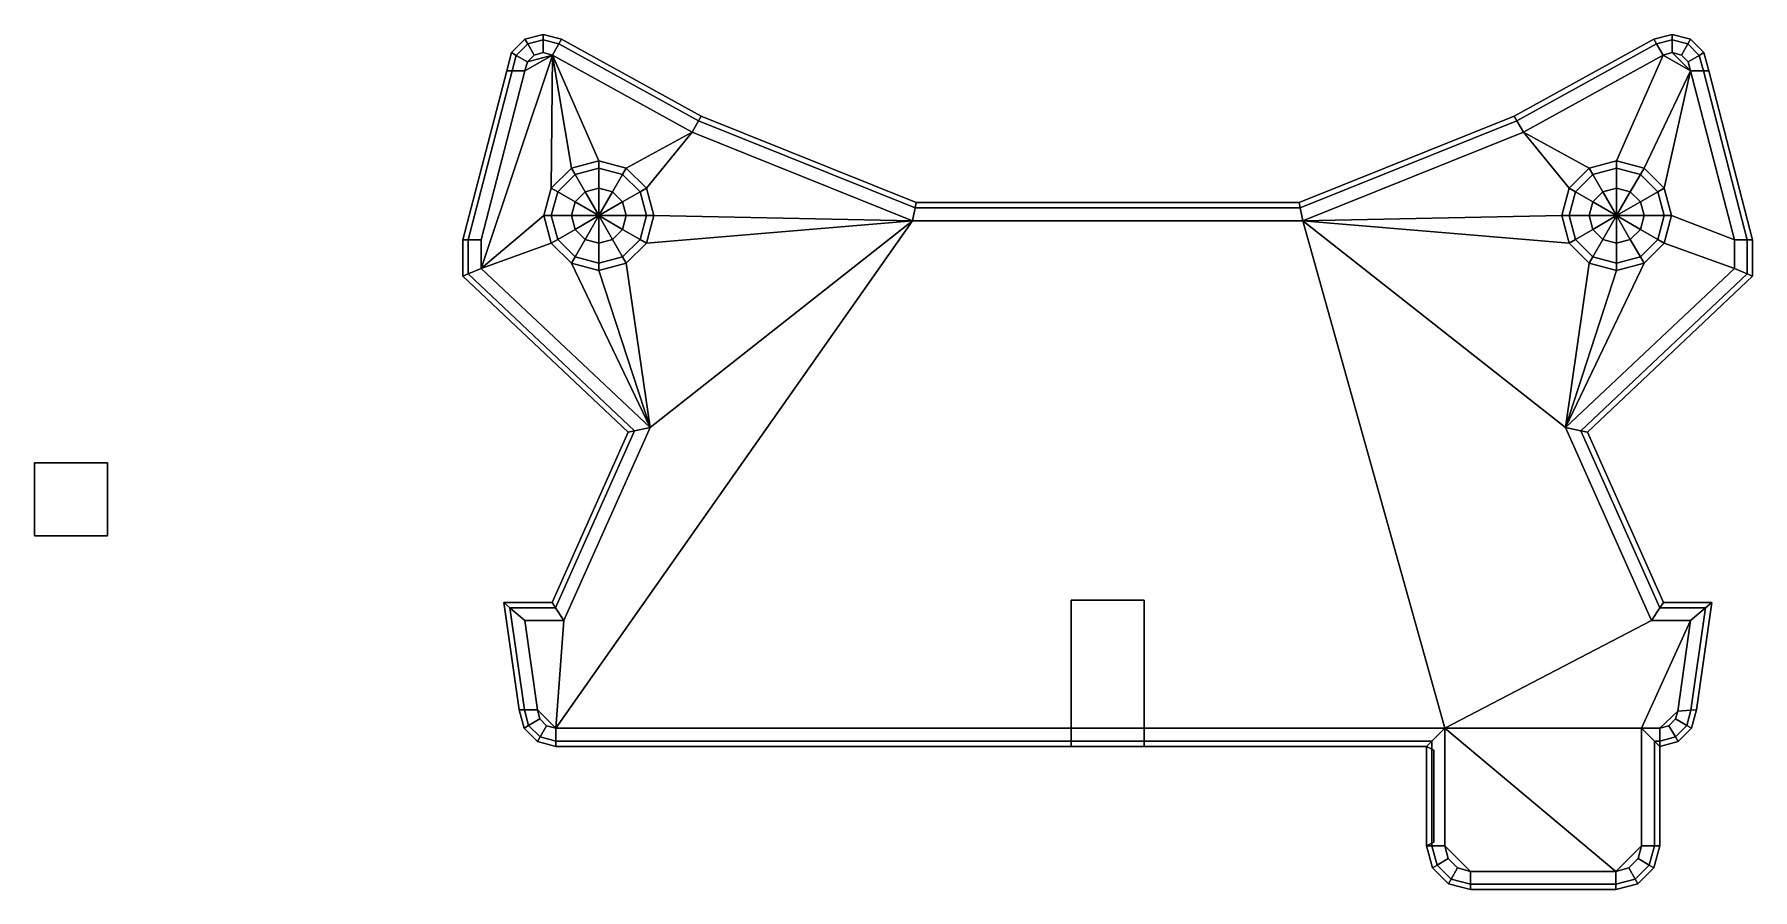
# Model space of a CAD drawing. Header units: millimetres. Extents: x -14.7 to 8.8, y -5.8 to 5.9.
import ezdxf

# ---------------------------------------------------------------- set-up
doc = ezdxf.new("R2010")
doc.units = ezdxf.units.MM

msp = doc.modelspace()

# ---------------------------------------------------------------- linework, layer by layer
for points in [[(-7.97, 5.793), (-8.153, 5.61), (-8.153, 5.61, 3), (-7.97, 5.793, 3)], [(-8.153, 5.61, 3), (-8.09, 5.573, 3.177), (-7.933, 5.73, 3.177), (-7.97, 5.793, 3)], [(-8.09, 5.573, 3.177), (-7.937, 5.485, 3.25), (-7.845, 5.577, 3.25), (-7.933, 5.73, 3.177)], [(-7.72, 5.86), (-7.97, 5.793), (-7.97, 5.793, 3), (-7.72, 5.86, 3)], [(-7.97, 5.793, 3), (-7.933, 5.73, 3.177), (-7.72, 5.787, 3.177), (-7.72, 5.86, 3)], [(-7.933, 5.73, 3.177), (-7.845, 5.577, 3.25), (-7.72, 5.61, 3.25), (-7.72, 5.787, 3.177)], [(-7.47, 5.793), (-7.72, 5.86), (-7.72, 5.86, 3), (-7.47, 5.793, 3)], [(-7.72, 5.86, 3), (-7.72, 5.787, 3.177), (-7.507, 5.73, 3.177), (-7.47, 5.793, 3)], [(-7.72, 5.787, 3.177), (-7.72, 5.61, 3.25), (-7.595, 5.577, 3.25), (-7.507, 5.73, 3.177)], [(-7.507, 5.73, 3.177), (-7.595, 5.577, 3.25), (-5.685, 4.523, 3.25), (-5.597, 4.677, 3.177)], [(-7.47, 5.793, 3), (-7.507, 5.73, 3.177), (-5.597, 4.677, 3.177), (-5.56, 4.74, 3)], [(-5.56, 4.74), (-7.47, 5.793), (-7.47, 5.793, 3), (-5.56, 4.74, 3)], [(5.56, 4.74, 3), (7.47, 5.793, 3), (7.47, 5.793), (5.56, 4.74)], [(5.56, 4.74, 3), (5.597, 4.677, 3.177), (7.507, 5.73, 3.177), (7.47, 5.793, 3)], [(5.597, 4.677, 3.177), (5.685, 4.523, 3.25), (7.595, 5.577, 3.25), (7.507, 5.73, 3.177)], [(7.47, 5.793, 3), (7.72, 5.86, 3), (7.72, 5.86), (7.47, 5.793)], [(7.47, 5.793, 3), (7.507, 5.73, 3.177), (7.72, 5.787, 3.177), (7.72, 5.86, 3)], [(7.507, 5.73, 3.177), (7.595, 5.577, 3.25), (7.72, 5.61, 3.25), (7.72, 5.787, 3.177)], [(7.72, 5.86, 3), (7.97, 5.793, 3), (7.97, 5.793), (7.72, 5.86)], [(7.72, 5.86, 3), (7.72, 5.787, 3.177), (7.933, 5.73, 3.177), (7.97, 5.793, 3)], [(7.72, 5.787, 3.177), (7.72, 5.61, 3.25), (7.845, 5.577, 3.25), (7.933, 5.73, 3.177)], [(7.933, 5.73, 3.177), (7.845, 5.577, 3.25), (7.937, 5.485, 3.25), (8.09, 5.573, 3.177)], [(7.97, 5.793, 3), (7.933, 5.73, 3.177), (8.09, 5.573, 3.177), (8.153, 5.61, 3)], [(7.97, 5.793, 3), (8.153, 5.61, 3), (8.153, 5.61), (7.97, 5.793)], [(-8.57, 3.05, 3.25), (-8.57, 2.658, 3.25), (-7.595, 5.577, 3.25), (-7.97, 5.36, 3.25)], [(-7.595, 5.577, 3.25), (-8.57, 2.658, 3.25), (-7.71, 3.38, 3.25), (-7.61, 3.755, 3.25)], [(-8.153, 5.61), (-8.22, 5.36), (-8.22, 5.36, 3), (-8.153, 5.61, 3)], [(-8.22, 5.36, 3), (-8.147, 5.36, 3.177), (-8.09, 5.573, 3.177), (-8.153, 5.61, 3)], [(-8.147, 5.36, 3.177), (-7.97, 5.36, 3.25), (-7.937, 5.485, 3.25), (-8.09, 5.573, 3.177)], [(-7.937, 5.485, 3.25), (-7.97, 5.36, 3.25), (-7.595, 5.577, 3.25)], [(-7.845, 5.577, 3.25), (-7.937, 5.485, 3.25), (-7.595, 5.577, 3.25), (-7.72, 5.61, 3.25)], [(-7.595, 5.577, 3.25), (-7.595, 5.577, 3.25), (-7.61, 3.755, 3.25), (-7.335, 4.03, 3.25)], [(-7.595, 5.577, 3.25), (-7.595, 5.577, 3.25), (-7.335, 4.03, 3.25), (-6.96, 4.13, 3.25)], [(-5.685, 4.523, 3.25), (-7.595, 5.577, 3.25), (-6.96, 4.13, 3.25), (-6.585, 4.03, 3.25)], [(7.595, 5.577, 3.25), (5.685, 4.523, 3.25), (6.585, 4.03, 3.25), (6.96, 4.13, 3.25)], [(7.97, 5.36, 3.25), (7.595, 5.577, 3.25), (6.96, 4.13, 3.25), (7.335, 4.03, 3.25)], [(7.72, 5.61, 3.25), (7.595, 5.577, 3.25), (7.97, 5.36, 3.25)], [(7.845, 5.577, 3.25), (7.72, 5.61, 3.25), (7.97, 5.36, 3.25), (7.937, 5.485, 3.25)], [(8.09, 5.573, 3.177), (7.937, 5.485, 3.25), (7.97, 5.36, 3.25), (8.147, 5.36, 3.177)], [(8.153, 5.61, 3), (8.09, 5.573, 3.177), (8.147, 5.36, 3.177), (8.22, 5.36, 3)], [(8.153, 5.61, 3), (8.22, 5.36, 3), (8.22, 5.36), (8.153, 5.61)], [(-8.22, 5.36), (-8.82, 3.05), (-8.82, 3.05, 3), (-8.22, 5.36, 3)], [(-8.82, 3.05, 3), (-8.747, 3.05, 3.177), (-8.147, 5.36, 3.177), (-8.22, 5.36, 3)], [(-8.747, 3.05, 3.177), (-8.57, 3.05, 3.25), (-7.97, 5.36, 3.25), (-8.147, 5.36, 3.177)], [(7.97, 5.36, 3.25), (7.97, 5.36, 3.25), (7.335, 4.03, 3.25), (7.61, 3.755, 3.25)], [(8.57, 3.05, 3.25), (7.97, 5.36, 3.25), (7.61, 3.755, 3.25), (7.71, 3.38, 3.25)], [(7.97, 5.36, 3.25), (8.57, 3.05, 3.25), (8.747, 3.05, 3.177), (8.147, 5.36, 3.177)], [(8.147, 5.36, 3.177), (8.747, 3.05, 3.177), (8.82, 3.05, 3), (8.22, 5.36, 3)], [(8.22, 5.36, 3), (8.82, 3.05, 3), (8.82, 3.05), (8.22, 5.36)], [(-5.56, 4.74, 3), (-5.597, 4.677, 3.177), (-2.634, 3.487, 3.177), (-2.62, 3.56, 3)], [(-2.62, 3.56), (-5.56, 4.74), (-5.56, 4.74, 3), (-2.62, 3.56, 3)], [(2.62, 3.56, 3), (5.56, 4.74, 3), (5.56, 4.74), (2.62, 3.56)], [(2.62, 3.56, 3), (2.634, 3.487, 3.177), (5.597, 4.677, 3.177), (5.56, 4.74, 3)], [(-5.685, 4.523, 3.25), (-5.685, 4.523, 3.25), (-6.585, 4.03, 3.25), (-6.31, 3.755, 3.25)], [(-2.668, 3.31, 3.25), (-5.685, 4.523, 3.25), (-6.31, 3.755, 3.25), (-6.21, 3.38, 3.25)], [(-5.597, 4.677, 3.177), (-5.685, 4.523, 3.25), (-2.668, 3.31, 3.25), (-2.634, 3.487, 3.177)], [(2.634, 3.487, 3.177), (2.668, 3.31, 3.25), (5.685, 4.523, 3.25), (5.597, 4.677, 3.177)], [(5.685, 4.523, 3.25), (2.668, 3.31, 3.25), (6.21, 3.38, 3.25), (6.31, 3.755, 3.25)], [(5.685, 4.523, 3.25), (5.685, 4.523, 3.25), (6.31, 3.755, 3.25), (6.585, 4.03, 3.25)], [(-7.335, 4.03, 3.25), (-7.61, 3.755, 3.25), (-7.61, 3.755, 3.45), (-7.335, 4.03, 3.75)], [(-7.285, 3.942, 3.938), (-7.335, 4.03, 3.75), (-7.61, 3.755, 3.75), (-7.522, 3.705, 3.938)], [(-7.335, 4.03, 3.75), (-7.61, 3.755, 3.45), (-7.61, 3.755, 3.55), (-7.335, 4.03, 3.75)], [(-7.335, 4.03, 3.75), (-7.61, 3.755, 3.55), (-7.61, 3.755, 3.75), (-7.335, 4.03, 3.75)], [(-6.96, 4.03, 3.938), (-6.96, 4.13, 3.75), (-7.335, 4.03, 3.75), (-7.285, 3.942, 3.938)], [(-6.96, 4.13, 3.25), (-7.335, 4.03, 3.25), (-7.335, 4.03, 3.45), (-6.96, 4.13, 3.45)], [(-6.96, 4.13, 3.55), (-7.335, 4.03, 3.55), (-7.335, 4.03, 3.75), (-6.96, 4.13, 3.75)], [(-6.96, 4.13, 3.45), (-7.335, 4.03, 3.45), (-7.285, 3.943, 3.45), (-6.96, 4.03, 3.45)], [(-7.335, 4.03, 3.45), (-7.335, 4.03, 3.55), (-7.285, 3.943, 3.55), (-7.285, 3.943, 3.45)], [(-6.96, 3.755, 4.075), (-6.96, 4.03, 3.938), (-7.285, 3.942, 3.938), (-7.147, 3.705, 4.075)], [(-6.635, 3.942, 3.938), (-6.585, 4.03, 3.75), (-6.96, 4.13, 3.75), (-6.96, 4.03, 3.938)], [(-6.585, 4.03, 3.25), (-6.96, 4.13, 3.25), (-6.96, 4.13, 3.45), (-6.585, 4.03, 3.45)], [(-6.585, 4.03, 3.45), (-6.96, 4.13, 3.45), (-6.96, 4.03, 3.45), (-6.635, 3.943, 3.45)], [(-6.585, 4.03, 3.55), (-6.96, 4.13, 3.55), (-6.96, 4.13, 3.75), (-6.585, 4.03, 3.75)], [(-6.772, 3.705, 4.075), (-6.635, 3.942, 3.938), (-6.96, 4.03, 3.938), (-6.96, 3.755, 4.075)], [(-6.397, 3.705, 3.938), (-6.31, 3.755, 3.75), (-6.585, 4.03, 3.75), (-6.635, 3.942, 3.938)], [(-6.585, 4.03, 3.55), (-6.585, 4.03, 3.45), (-6.635, 3.943, 3.45), (-6.635, 3.943, 3.55)], [(-6.31, 3.755, 3.25), (-6.585, 4.03, 3.25), (-6.585, 4.03, 3.45), (-6.31, 3.755, 3.75)], [(-6.31, 3.755, 3.75), (-6.585, 4.03, 3.55), (-6.585, 4.03, 3.75), (-6.31, 3.755, 3.75)], [(-6.31, 3.755, 3.75), (-6.585, 4.03, 3.45), (-6.585, 4.03, 3.55), (-6.31, 3.755, 3.75)], [(6.585, 4.03, 3.25), (6.31, 3.755, 3.25), (6.31, 3.755, 3.45), (6.585, 4.03, 3.75)], [(6.585, 4.03, 3.75), (6.31, 3.755, 3.55), (6.31, 3.755, 3.75), (6.585, 4.03, 3.75)], [(6.585, 4.03, 3.75), (6.31, 3.755, 3.45), (6.31, 3.755, 3.55), (6.585, 4.03, 3.75)], [(6.635, 3.942, 3.938), (6.585, 4.03, 3.75), (6.31, 3.755, 3.75), (6.398, 3.705, 3.938)], [(6.96, 4.13, 3.25), (6.585, 4.03, 3.25), (6.585, 4.03, 3.45), (6.96, 4.13, 3.45)], [(6.96, 4.13, 3.55), (6.585, 4.03, 3.55), (6.585, 4.03, 3.75), (6.96, 4.13, 3.75)], [(6.96, 4.13, 3.45), (6.585, 4.03, 3.45), (6.635, 3.943, 3.45), (6.96, 4.03, 3.45)], [(6.96, 4.03, 3.938), (6.96, 4.13, 3.75), (6.585, 4.03, 3.75), (6.635, 3.942, 3.938)], [(6.585, 4.03, 3.45), (6.585, 4.03, 3.55), (6.635, 3.943, 3.55), (6.635, 3.943, 3.45)], [(6.96, 3.755, 4.075), (6.96, 4.03, 3.938), (6.635, 3.942, 3.938), (6.772, 3.705, 4.075)], [(7.335, 4.03, 3.25), (6.96, 4.13, 3.25), (6.96, 4.13, 3.45), (7.335, 4.03, 3.45)], [(7.335, 4.03, 3.55), (6.96, 4.13, 3.55), (6.96, 4.13, 3.75), (7.335, 4.03, 3.75)], [(7.335, 4.03, 3.45), (6.96, 4.13, 3.45), (6.96, 4.03, 3.45), (7.285, 3.943, 3.45)], [(7.285, 3.942, 3.938), (7.335, 4.03, 3.75), (6.96, 4.13, 3.75), (6.96, 4.03, 3.938)], [(7.147, 3.705, 4.075), (7.285, 3.942, 3.938), (6.96, 4.03, 3.938), (6.96, 3.755, 4.075)], [(7.335, 4.03, 3.55), (7.335, 4.03, 3.45), (7.285, 3.943, 3.45), (7.285, 3.943, 3.55)], [(7.523, 3.705, 3.938), (7.61, 3.755, 3.75), (7.335, 4.03, 3.75), (7.285, 3.942, 3.938)], [(7.61, 3.755, 3.25), (7.335, 4.03, 3.25), (7.335, 4.03, 3.45), (7.61, 3.755, 3.75)], [(7.61, 3.755, 3.75), (7.335, 4.03, 3.45), (7.335, 4.03, 3.55), (7.61, 3.755, 3.75)], [(7.61, 3.755, 3.75), (7.335, 4.03, 3.55), (7.335, 4.03, 3.75), (7.61, 3.755, 3.75)], [(-7.147, 3.705, 4.075), (-7.285, 3.942, 3.938), (-7.522, 3.705, 3.938), (-7.285, 3.567, 4.075)], [(-6.635, 3.567, 4.075), (-6.397, 3.705, 3.938), (-6.635, 3.942, 3.938), (-6.772, 3.705, 4.075)], [(6.772, 3.705, 4.075), (6.635, 3.942, 3.938), (6.398, 3.705, 3.938), (6.635, 3.567, 4.075)], [(7.285, 3.567, 4.075), (7.523, 3.705, 3.938), (7.285, 3.942, 3.938), (7.147, 3.705, 4.075)], [(-7.61, 3.755, 3.25), (-7.71, 3.38, 3.25), (-7.71, 3.38, 3.45), (-7.61, 3.755, 3.45)], [(-7.522, 3.705, 3.938), (-7.61, 3.755, 3.75), (-7.71, 3.38, 3.75), (-7.61, 3.38, 3.938)], [(-7.61, 3.755, 3.55), (-7.71, 3.38, 3.55), (-7.71, 3.38, 3.75), (-7.61, 3.755, 3.75)], [(-7.61, 3.755, 3.45), (-7.71, 3.38, 3.45), (-7.61, 3.38, 3.45), (-7.523, 3.705, 3.45)], [(-7.61, 3.755, 3.55), (-7.61, 3.755, 3.45), (-7.523, 3.705, 3.45), (-7.523, 3.705, 3.55)], [(-7.285, 3.567, 4.075), (-7.522, 3.705, 3.938), (-7.61, 3.38, 3.938), (-7.335, 3.38, 4.075)], [(-6.96, 3.38, 4.125), (-7.285, 3.567, 4.075), (-7.335, 3.38, 4.075), (-6.96, 3.38, 4.125)], [(-6.96, 3.38, 4.125), (-7.147, 3.705, 4.075), (-7.285, 3.567, 4.075), (-6.96, 3.38, 4.125)], [(-6.96, 3.38, 4.125), (-6.96, 3.755, 4.075), (-7.147, 3.705, 4.075), (-6.96, 3.38, 4.125)], [(-6.96, 3.38, 4.125), (-6.772, 3.705, 4.075), (-6.96, 3.755, 4.075), (-6.96, 3.38, 4.125)], [(-6.96, 3.38, 4.125), (-6.635, 3.567, 4.075), (-6.772, 3.705, 4.075), (-6.96, 3.38, 4.125)], [(-6.96, 3.38, 4.125), (-6.585, 3.38, 4.075), (-6.635, 3.567, 4.075), (-6.96, 3.38, 4.125)], [(-6.585, 3.38, 4.075), (-6.31, 3.38, 3.938), (-6.397, 3.705, 3.938), (-6.635, 3.567, 4.075)], [(-6.31, 3.38, 3.938), (-6.21, 3.38, 3.75), (-6.31, 3.755, 3.75), (-6.397, 3.705, 3.938)], [(-6.31, 3.755, 3.45), (-6.31, 3.755, 3.55), (-6.397, 3.705, 3.55), (-6.397, 3.705, 3.45)], [(-6.21, 3.38, 3.45), (-6.31, 3.755, 3.45), (-6.397, 3.705, 3.45), (-6.31, 3.38, 3.45)], [(-6.21, 3.38, 3.25), (-6.31, 3.755, 3.25), (-6.31, 3.755, 3.45), (-6.21, 3.38, 3.45)], [(-6.21, 3.38, 3.55), (-6.31, 3.755, 3.55), (-6.31, 3.755, 3.75), (-6.21, 3.38, 3.75)], [(-2.62, 3.56, 3), (-2.634, 3.487, 3.177), (2.634, 3.487, 3.177), (2.62, 3.56, 3)], [(2.62, 3.56), (-2.62, 3.56), (-2.62, 3.56, 3), (2.62, 3.56, 3)], [(6.31, 3.755, 3.25), (6.21, 3.38, 3.25), (6.21, 3.38, 3.45), (6.31, 3.755, 3.45)], [(6.398, 3.705, 3.938), (6.31, 3.755, 3.75), (6.21, 3.38, 3.75), (6.31, 3.38, 3.938)], [(6.31, 3.755, 3.45), (6.21, 3.38, 3.45), (6.31, 3.38, 3.45), (6.397, 3.705, 3.45)], [(6.31, 3.755, 3.55), (6.21, 3.38, 3.55), (6.21, 3.38, 3.75), (6.31, 3.755, 3.75)], [(6.31, 3.755, 3.55), (6.31, 3.755, 3.45), (6.397, 3.705, 3.45), (6.397, 3.705, 3.55)], [(6.635, 3.567, 4.075), (6.398, 3.705, 3.938), (6.31, 3.38, 3.938), (6.585, 3.38, 4.075)], [(6.96, 3.38, 4.125), (6.635, 3.567, 4.075), (6.585, 3.38, 4.075), (6.96, 3.38, 4.125)], [(6.96, 3.38, 4.125), (6.772, 3.705, 4.075), (6.635, 3.567, 4.075), (6.96, 3.38, 4.125)], [(6.96, 3.38, 4.125), (6.96, 3.755, 4.075), (6.772, 3.705, 4.075), (6.96, 3.38, 4.125)], [(6.96, 3.38, 4.125), (7.147, 3.705, 4.075), (6.96, 3.755, 4.075), (6.96, 3.38, 4.125)], [(6.96, 3.38, 4.125), (7.285, 3.567, 4.075), (7.147, 3.705, 4.075), (6.96, 3.38, 4.125)], [(6.96, 3.38, 4.125), (7.335, 3.38, 4.075), (7.285, 3.567, 4.075), (6.96, 3.38, 4.125)], [(7.335, 3.38, 4.075), (7.61, 3.38, 3.938), (7.523, 3.705, 3.938), (7.285, 3.567, 4.075)], [(7.61, 3.38, 3.938), (7.71, 3.38, 3.75), (7.61, 3.755, 3.75), (7.523, 3.705, 3.938)], [(7.71, 3.38, 3.45), (7.61, 3.755, 3.45), (7.523, 3.705, 3.45), (7.61, 3.38, 3.45)], [(7.61, 3.755, 3.45), (7.61, 3.755, 3.55), (7.523, 3.705, 3.55), (7.523, 3.705, 3.45)], [(7.71, 3.38, 3.25), (7.61, 3.755, 3.25), (7.61, 3.755, 3.45), (7.71, 3.38, 3.45)], [(7.71, 3.38, 3.55), (7.61, 3.755, 3.55), (7.61, 3.755, 3.75), (7.71, 3.38, 3.75)], [(-8.57, 2.658, 3.25), (-8.57, 2.658, 3.25), (-7.61, 3.005, 3.25), (-7.71, 3.38, 3.25)], [(-7.71, 3.38, 3.25), (-7.61, 3.005, 3.25), (-7.61, 3.005, 3.45), (-7.71, 3.38, 3.45)], [(-7.61, 3.38, 3.938), (-7.71, 3.38, 3.75), (-7.61, 3.005, 3.75), (-7.522, 3.055, 3.938)], [(-7.71, 3.38, 3.55), (-7.61, 3.005, 3.55), (-7.61, 3.005, 3.75), (-7.71, 3.38, 3.75)], [(-7.71, 3.38, 3.45), (-7.61, 3.005, 3.45), (-7.523, 3.055, 3.45), (-7.61, 3.38, 3.45)], [(-7.335, 3.38, 4.075), (-7.61, 3.38, 3.938), (-7.522, 3.055, 3.938), (-7.285, 3.192, 4.075)], [(-6.26, 0.481, 3.25), (-7.439, -2.16, 3.25), (-7.55, -3.63, 3.25), (-2.668, 3.31, 3.25)], [(4.61, -3.63, 3.25), (2.668, 3.31, 3.25), (-2.668, 3.31, 3.25), (-7.55, -3.63, 3.25)], [(-6.96, 3.38, 4.125), (-7.335, 3.38, 4.075), (-7.285, 3.192, 4.075), (-6.96, 3.38, 4.125)], [(-6.96, 3.38, 4.125), (-7.285, 3.192, 4.075), (-7.147, 3.055, 4.075), (-6.96, 3.38, 4.125)], [(-6.96, 3.38, 4.125), (-7.147, 3.055, 4.075), (-6.96, 3.005, 4.075), (-6.96, 3.38, 4.125)], [(-6.96, 3.38, 4.125), (-6.96, 3.005, 4.075), (-6.772, 3.055, 4.075), (-6.96, 3.38, 4.125)], [(-6.96, 3.38, 4.125), (-6.772, 3.055, 4.075), (-6.635, 3.192, 4.075), (-6.96, 3.38, 4.125)], [(-6.96, 3.38, 4.125), (-6.635, 3.192, 4.075), (-6.585, 3.38, 4.075), (-6.96, 3.38, 4.125)], [(-6.635, 3.192, 4.075), (-6.397, 3.055, 3.938), (-6.31, 3.38, 3.938), (-6.585, 3.38, 4.075)], [(-6.26, 0.481, 3.25), (-2.668, 3.31, 3.25), (-6.31, 3.005, 3.25), (-6.585, 2.73, 3.25)], [(-6.397, 3.055, 3.938), (-6.31, 3.005, 3.75), (-6.21, 3.38, 3.75), (-6.31, 3.38, 3.938)], [(-6.31, 3.005, 3.45), (-6.21, 3.38, 3.45), (-6.31, 3.38, 3.45), (-6.397, 3.055, 3.45)], [(-6.31, 3.005, 3.25), (-6.21, 3.38, 3.25), (-6.21, 3.38, 3.45), (-6.31, 3.005, 3.45)], [(-6.31, 3.005, 3.55), (-6.21, 3.38, 3.55), (-6.21, 3.38, 3.75), (-6.31, 3.005, 3.75)], [(-2.668, 3.31, 3.25), (-2.668, 3.31, 3.25), (-6.21, 3.38, 3.25), (-6.31, 3.005, 3.25)], [(-2.634, 3.487, 3.177), (-2.668, 3.31, 3.25), (2.668, 3.31, 3.25), (2.634, 3.487, 3.177)], [(2.668, 3.31, 3.25), (2.668, 3.31, 3.25), (6.31, 3.005, 3.25), (6.21, 3.38, 3.25)], [(2.668, 3.31, 3.25), (4.61, -3.63, 3.25), (7.439, -2.16, 3.25), (6.26, 0.481, 3.25)], [(2.668, 3.31, 3.25), (6.26, 0.481, 3.25), (6.585, 2.73, 3.25), (6.31, 3.005, 3.25)], [(6.21, 3.38, 3.25), (6.31, 3.005, 3.25), (6.31, 3.005, 3.45), (6.21, 3.38, 3.45)], [(6.21, 3.38, 3.55), (6.31, 3.005, 3.55), (6.31, 3.005, 3.75), (6.21, 3.38, 3.75)], [(6.21, 3.38, 3.45), (6.31, 3.005, 3.45), (6.397, 3.055, 3.45), (6.31, 3.38, 3.45)], [(6.31, 3.38, 3.938), (6.21, 3.38, 3.75), (6.31, 3.005, 3.75), (6.398, 3.055, 3.938)], [(6.585, 3.38, 4.075), (6.31, 3.38, 3.938), (6.398, 3.055, 3.938), (6.635, 3.192, 4.075)], [(6.96, 3.38, 4.125), (6.585, 3.38, 4.075), (6.635, 3.192, 4.075), (6.96, 3.38, 4.125)], [(6.96, 3.38, 4.125), (6.635, 3.192, 4.075), (6.772, 3.055, 4.075), (6.96, 3.38, 4.125)], [(6.96, 3.38, 4.125), (6.772, 3.055, 4.075), (6.96, 3.005, 4.075), (6.96, 3.38, 4.125)], [(6.96, 3.38, 4.125), (7.285, 3.192, 4.075), (7.335, 3.38, 4.075), (6.96, 3.38, 4.125)], [(6.96, 3.38, 4.125), (7.147, 3.055, 4.075), (7.285, 3.192, 4.075), (6.96, 3.38, 4.125)], [(6.96, 3.38, 4.125), (6.96, 3.005, 4.075), (7.147, 3.055, 4.075), (6.96, 3.38, 4.125)], [(7.285, 3.192, 4.075), (7.523, 3.055, 3.938), (7.61, 3.38, 3.938), (7.335, 3.38, 4.075)], [(7.61, 3.005, 3.45), (7.71, 3.38, 3.45), (7.61, 3.38, 3.45), (7.523, 3.055, 3.45)], [(7.523, 3.055, 3.938), (7.61, 3.005, 3.75), (7.71, 3.38, 3.75), (7.61, 3.38, 3.938)], [(7.61, 3.005, 3.25), (7.71, 3.38, 3.25), (7.71, 3.38, 3.45), (7.61, 3.005, 3.45)], [(7.61, 3.005, 3.55), (7.71, 3.38, 3.55), (7.71, 3.38, 3.75), (7.61, 3.005, 3.75)], [(7.71, 3.38, 3.25), (7.61, 3.005, 3.25), (8.57, 2.658, 3.25), (8.57, 3.05, 3.25)], [(-7.522, 3.055, 3.938), (-7.61, 3.005, 3.75), (-7.335, 2.73, 3.75), (-7.285, 2.817, 3.938)], [(-7.61, 3.005, 3.45), (-7.61, 3.005, 3.55), (-7.523, 3.055, 3.55), (-7.523, 3.055, 3.45)], [(-7.285, 3.192, 4.075), (-7.522, 3.055, 3.938), (-7.285, 2.817, 3.938), (-7.147, 3.055, 4.075)], [(-7.147, 3.055, 4.075), (-7.285, 2.817, 3.938), (-6.96, 2.73, 3.938), (-6.96, 3.005, 4.075)], [(-6.96, 3.005, 4.075), (-6.96, 2.73, 3.938), (-6.635, 2.817, 3.938), (-6.772, 3.055, 4.075)], [(-6.772, 3.055, 4.075), (-6.635, 2.817, 3.938), (-6.397, 3.055, 3.938), (-6.635, 3.192, 4.075)], [(-6.635, 2.817, 3.938), (-6.585, 2.73, 3.75), (-6.31, 3.005, 3.75), (-6.397, 3.055, 3.938)], [(6.31, 3.005, 3.45), (6.31, 3.005, 3.55), (6.397, 3.055, 3.55), (6.397, 3.055, 3.45)], [(6.398, 3.055, 3.938), (6.31, 3.005, 3.75), (6.585, 2.73, 3.75), (6.635, 2.817, 3.938)], [(6.635, 3.192, 4.075), (6.398, 3.055, 3.938), (6.635, 2.817, 3.938), (6.772, 3.055, 4.075)], [(6.772, 3.055, 4.075), (6.635, 2.817, 3.938), (6.96, 2.73, 3.938), (6.96, 3.005, 4.075)], [(6.96, 3.005, 4.075), (6.96, 2.73, 3.938), (7.285, 2.817, 3.938), (7.147, 3.055, 4.075)], [(7.147, 3.055, 4.075), (7.285, 2.817, 3.938), (7.523, 3.055, 3.938), (7.285, 3.192, 4.075)], [(7.285, 2.817, 3.938), (7.335, 2.73, 3.75), (7.61, 3.005, 3.75), (7.523, 3.055, 3.938)], [(-8.82, 3.05), (-8.82, 2.55), (-8.82, 2.55, 3), (-8.82, 3.05, 3)], [(-8.82, 2.55, 3), (-8.747, 2.582, 3.177), (-8.747, 3.05, 3.177), (-8.82, 3.05, 3)], [(-8.747, 2.582, 3.177), (-8.57, 2.658, 3.25), (-8.57, 3.05, 3.25), (-8.747, 3.05, 3.177)], [(-8.57, 2.658, 3.25), (-6.26, 0.481, 3.25), (-7.335, 2.73, 3.25), (-7.61, 3.005, 3.25)], [(-7.61, 3.005, 3.25), (-7.335, 2.73, 3.25), (-7.335, 2.73, 3.45), (-7.61, 3.005, 3.75)], [(-7.61, 3.005, 3.75), (-7.335, 2.73, 3.55), (-7.335, 2.73, 3.75), (-7.61, 3.005, 3.75)], [(-7.61, 3.005, 3.75), (-7.335, 2.73, 3.45), (-7.335, 2.73, 3.55), (-7.61, 3.005, 3.75)], [(-6.585, 2.73, 3.25), (-6.31, 3.005, 3.25), (-6.31, 3.005, 3.45), (-6.585, 2.73, 3.75)], [(-6.585, 2.73, 3.75), (-6.31, 3.005, 3.55), (-6.31, 3.005, 3.75), (-6.585, 2.73, 3.75)], [(-6.585, 2.73, 3.75), (-6.31, 3.005, 3.45), (-6.31, 3.005, 3.55), (-6.585, 2.73, 3.75)], [(-6.31, 3.005, 3.55), (-6.31, 3.005, 3.45), (-6.397, 3.055, 3.45), (-6.397, 3.055, 3.55)], [(6.26, 0.481, 3.25), (8.57, 2.658, 3.25), (7.61, 3.005, 3.25), (7.335, 2.73, 3.25)], [(6.31, 3.005, 3.25), (6.585, 2.73, 3.25), (6.585, 2.73, 3.45), (6.31, 3.005, 3.75)], [(6.31, 3.005, 3.75), (6.585, 2.73, 3.45), (6.585, 2.73, 3.55), (6.31, 3.005, 3.75)], [(6.31, 3.005, 3.75), (6.585, 2.73, 3.55), (6.585, 2.73, 3.75), (6.31, 3.005, 3.75)], [(7.335, 2.73, 3.25), (7.61, 3.005, 3.25), (7.61, 3.005, 3.45), (7.335, 2.73, 3.75)], [(7.335, 2.73, 3.75), (7.61, 3.005, 3.45), (7.61, 3.005, 3.55), (7.335, 2.73, 3.75)], [(7.335, 2.73, 3.75), (7.61, 3.005, 3.55), (7.61, 3.005, 3.75), (7.335, 2.73, 3.75)], [(7.61, 3.005, 3.55), (7.61, 3.005, 3.45), (7.523, 3.055, 3.45), (7.523, 3.055, 3.55)], [(8.57, 3.05, 3.25), (8.57, 2.658, 3.25), (8.747, 2.582, 3.177), (8.747, 3.05, 3.177)], [(8.747, 3.05, 3.177), (8.747, 2.582, 3.177), (8.82, 2.55, 3), (8.82, 3.05, 3)], [(8.82, 3.05, 3), (8.82, 2.55, 3), (8.82, 2.55), (8.82, 3.05)], [(-6.472, 0.438, 3.177), (-6.26, 0.481, 3.25), (-8.57, 2.658, 3.25), (-8.747, 2.582, 3.177)], [(-7.285, 2.817, 3.938), (-7.335, 2.73, 3.75), (-6.96, 2.63, 3.75), (-6.96, 2.73, 3.938)], [(-7.335, 2.73, 3.45), (-6.96, 2.63, 3.45), (-6.96, 2.73, 3.45), (-7.285, 2.817, 3.45)], [(-7.335, 2.73, 3.55), (-7.335, 2.73, 3.45), (-7.285, 2.817, 3.45), (-7.285, 2.817, 3.55)], [(-7.335, 2.73, 3.25), (-6.96, 2.63, 3.25), (-6.96, 2.63, 3.45), (-7.335, 2.73, 3.45)], [(-7.335, 2.73, 3.55), (-6.96, 2.63, 3.55), (-6.96, 2.63, 3.75), (-7.335, 2.73, 3.75)], [(-6.26, 0.481, 3.25), (-6.26, 0.481, 3.25), (-6.96, 2.63, 3.25), (-7.335, 2.73, 3.25)], [(-6.96, 2.73, 3.938), (-6.96, 2.63, 3.75), (-6.585, 2.73, 3.75), (-6.635, 2.817, 3.938)], [(-6.96, 2.63, 3.45), (-6.585, 2.73, 3.45), (-6.635, 2.817, 3.45), (-6.96, 2.73, 3.45)], [(-6.96, 2.63, 3.25), (-6.585, 2.73, 3.25), (-6.585, 2.73, 3.45), (-6.96, 2.63, 3.45)], [(-6.96, 2.63, 3.55), (-6.585, 2.73, 3.55), (-6.585, 2.73, 3.75), (-6.96, 2.63, 3.75)], [(-6.26, 0.481, 3.25), (-6.26, 0.481, 3.25), (-6.585, 2.73, 3.25), (-6.96, 2.63, 3.25)], [(-6.585, 2.73, 3.45), (-6.585, 2.73, 3.55), (-6.635, 2.817, 3.55), (-6.635, 2.817, 3.45)], [(6.26, 0.481, 3.25), (6.26, 0.481, 3.25), (7.335, 2.73, 3.25), (6.96, 2.63, 3.25)], [(6.26, 0.481, 3.25), (6.26, 0.481, 3.25), (6.96, 2.63, 3.25), (6.585, 2.73, 3.25)], [(8.57, 2.658, 3.25), (6.26, 0.481, 3.25), (6.472, 0.438, 3.177), (8.747, 2.582, 3.177)], [(6.585, 2.73, 3.55), (6.585, 2.73, 3.45), (6.635, 2.817, 3.45), (6.635, 2.817, 3.55)], [(6.585, 2.73, 3.45), (6.96, 2.63, 3.45), (6.96, 2.73, 3.45), (6.635, 2.817, 3.45)], [(6.635, 2.817, 3.938), (6.585, 2.73, 3.75), (6.96, 2.63, 3.75), (6.96, 2.73, 3.938)], [(6.585, 2.73, 3.25), (6.96, 2.63, 3.25), (6.96, 2.63, 3.45), (6.585, 2.73, 3.45)], [(6.585, 2.73, 3.55), (6.96, 2.63, 3.55), (6.96, 2.63, 3.75), (6.585, 2.73, 3.75)], [(6.96, 2.73, 3.938), (6.96, 2.63, 3.75), (7.335, 2.73, 3.75), (7.285, 2.817, 3.938)], [(6.96, 2.63, 3.45), (7.335, 2.73, 3.45), (7.285, 2.817, 3.45), (6.96, 2.73, 3.45)], [(6.96, 2.63, 3.25), (7.335, 2.73, 3.25), (7.335, 2.73, 3.45), (6.96, 2.63, 3.45)], [(6.96, 2.63, 3.55), (7.335, 2.73, 3.55), (7.335, 2.73, 3.75), (6.96, 2.63, 3.75)], [(7.335, 2.73, 3.45), (7.335, 2.73, 3.55), (7.285, 2.817, 3.55), (7.285, 2.817, 3.45)], [(-6.56, 0.42, 3), (-6.472, 0.438, 3.177), (-8.747, 2.582, 3.177), (-8.82, 2.55, 3)], [(-8.82, 2.55), (-6.56, 0.42), (-6.56, 0.42, 3), (-8.82, 2.55, 3)], [(8.747, 2.582, 3.177), (6.472, 0.438, 3.177), (6.56, 0.42, 3), (8.82, 2.55, 3)], [(8.82, 2.55, 3), (6.56, 0.42, 3), (6.56, 0.42), (8.82, 2.55)], [(-6.472, 0.438, 3.177), (-7.553, -1.983, 3.177), (-7.439, -2.16, 3.25), (-6.26, 0.481, 3.25)], [(6.26, 0.481, 3.25), (7.439, -2.16, 3.25), (7.553, -1.983, 3.177), (6.472, 0.438, 3.177)], [(-6.56, 0.42, 3), (-7.6, -1.91, 3), (-7.553, -1.983, 3.177), (-6.472, 0.438, 3.177)], [(-6.56, 0.42), (-7.6, -1.91), (-7.6, -1.91, 3), (-6.56, 0.42, 3)], [(6.472, 0.438, 3.177), (7.553, -1.983, 3.177), (7.6, -1.91, 3), (6.56, 0.42, 3)], [(6.56, 0.42, 3), (7.6, -1.91, 3), (7.6, -1.91), (6.56, 0.42)], [(-13.68, 0, 1), (-13.68, 0), (-14.68, 0), (-14.68, 0, 1)], [(-13.68, 0), (-13.68, -1), (-14.68, -1), (-14.68, 0)], [(-14.68, 0), (-14.68, -1), (-14.68, -1, 1), (-14.68, 0, 1)], [(-14.68, 0, 1), (-14.68, -1, 1), (-13.68, -1, 1), (-13.68, 0, 1)], [(-13.68, -1, 1), (-13.68, -1), (-13.68, 0), (-13.68, 0, 1)], [(-14.68, -1, 1), (-14.68, -1), (-13.68, -1), (-13.68, -1, 1)], [(-0.5, -3.88), (-0.5, -1.88), (-0.5, -1.88, 2), (-0.5, -3.88, 2)], [(-0.5, -1.88), (0.5, -1.88), (0.5, -1.88, 2), (-0.5, -1.88, 2)], [(0.5, -1.88), (0.5, -3.88), (0.5, -3.88, 2), (0.5, -1.88, 2)], [(-8.26, -1.91), (-8.05, -3.38), (-8.05, -3.38, 3), (-8.26, -1.91, 3)], [(-7.6, -1.91), (-8.26, -1.91), (-8.26, -1.91, 3), (-7.6, -1.91, 3)], [(-7.6, -1.91, 3), (-8.26, -1.91, 3), (-8.176, -1.983, 3.177), (-7.553, -1.983, 3.177)], [(-8.05, -3.38, 3), (-7.977, -3.38, 3.177), (-8.176, -1.983, 3.177), (-8.26, -1.91, 3)], [(-7.553, -1.983, 3.177), (-8.176, -1.983, 3.177), (-7.972, -2.16, 3.25), (-7.439, -2.16, 3.25)], [(-7.977, -3.38, 3.177), (-7.8, -3.38, 3.25), (-7.972, -2.16, 3.25), (-8.176, -1.983, 3.177)], [(7.439, -2.16, 3.25), (7.972, -2.16, 3.25), (8.176, -1.983, 3.177), (7.553, -1.983, 3.177)], [(7.553, -1.983, 3.177), (8.176, -1.983, 3.177), (8.26, -1.91, 3), (7.6, -1.91, 3)], [(7.6, -1.91, 3), (8.26, -1.91, 3), (8.26, -1.91), (7.6, -1.91)], [(8.176, -1.983, 3.177), (7.972, -2.16, 3.25), (7.795, -3.399, 3.25), (7.975, -3.386, 3.177)], [(8.26, -1.91, 3), (8.176, -1.983, 3.177), (7.975, -3.386, 3.177), (8.05, -3.38, 3)], [(8.26, -1.91, 3), (8.05, -3.38, 3), (8.05, -3.38), (8.26, -1.91)], [(-7.55, -3.63, 3.25), (-7.439, -2.16, 3.25), (-7.972, -2.16, 3.25), (-7.8, -3.38, 3.25)], [(4.61, -3.63, 3.25), (7.3, -3.63, 3.25), (7.972, -2.16, 3.25), (7.439, -2.16, 3.25)], [(7.795, -3.399, 3.25), (7.972, -2.16, 3.25), (7.3, -3.63, 3.25), (7.55, -3.63, 3.25)], [(-8.05, -3.38), (-7.983, -3.63), (-7.983, -3.63, 3), (-8.05, -3.38, 3)], [(-7.983, -3.63, 3), (-7.92, -3.593, 3.177), (-7.977, -3.38, 3.177), (-8.05, -3.38, 3)], [(-7.92, -3.593, 3.177), (-7.767, -3.505, 3.25), (-7.8, -3.38, 3.25), (-7.977, -3.38, 3.177)], [(-7.763, -3.75, 3.177), (-7.675, -3.597, 3.25), (-7.767, -3.505, 3.25), (-7.92, -3.593, 3.177)], [(-7.675, -3.597, 3.25), (-7.55, -3.63, 3.25), (-7.8, -3.38, 3.25), (-7.767, -3.505, 3.25)], [(7.767, -3.505, 3.25), (7.795, -3.399, 3.25), (7.55, -3.63, 3.25), (7.675, -3.597, 3.25)], [(7.92, -3.593, 3.177), (7.767, -3.505, 3.25), (7.675, -3.597, 3.25), (7.763, -3.75, 3.177)], [(7.975, -3.386, 3.177), (7.795, -3.399, 3.25), (7.767, -3.505, 3.25), (7.92, -3.593, 3.177)], [(8.05, -3.38, 3), (7.975, -3.386, 3.177), (7.92, -3.593, 3.177), (7.983, -3.63, 3)], [(8.05, -3.38, 3), (7.983, -3.63, 3), (7.983, -3.63), (8.05, -3.38)], [(-7.8, -3.813, 3), (-7.763, -3.75, 3.177), (-7.92, -3.593, 3.177), (-7.983, -3.63, 3)], [(-7.983, -3.63), (-7.8, -3.813), (-7.8, -3.813, 3), (-7.983, -3.63, 3)], [(-7.55, -3.88, 3), (-7.55, -3.807, 3.177), (-7.763, -3.75, 3.177), (-7.8, -3.813, 3)], [(-7.55, -3.807, 3.177), (-7.55, -3.63, 3.25), (-7.675, -3.597, 3.25), (-7.763, -3.75, 3.177)], [(4.433, -3.807, 3.177), (4.61, -3.63, 3.25), (-7.55, -3.63, 3.25), (-7.55, -3.807, 3.177)], [(4.433, -5.24, 3.177), (4.61, -5.24, 3.25), (4.61, -3.63, 3.25), (4.433, -3.807, 3.177)], [(4.96, -5.59, 3.25), (6.95, -5.59, 3.25), (4.61, -3.63, 3.25), (4.61, -5.24, 3.25)], [(7.3, -5.24, 3.25), (7.3, -3.63, 3.25), (4.61, -3.63, 3.25), (6.95, -5.59, 3.25)], [(7.477, -3.807, 3.177), (7.3, -3.63, 3.25), (7.3, -5.24, 3.25), (7.477, -5.24, 3.177)], [(7.55, -3.807, 3.177), (7.55, -3.63, 3.25), (7.3, -3.63, 3.25), (7.477, -3.807, 3.177)], [(7.763, -3.75, 3.177), (7.675, -3.597, 3.25), (7.55, -3.63, 3.25), (7.55, -3.807, 3.177)], [(7.8, -3.813, 3), (7.763, -3.75, 3.177), (7.55, -3.807, 3.177), (7.55, -3.88, 3)], [(7.983, -3.63, 3), (7.92, -3.593, 3.177), (7.763, -3.75, 3.177), (7.8, -3.813, 3)], [(7.983, -3.63, 3), (7.8, -3.813, 3), (7.8, -3.813), (7.983, -3.63)], [(-7.8, -3.813), (-7.55, -3.88), (-7.55, -3.88, 3), (-7.8, -3.813, 3)], [(4.36, -3.88, 3), (4.433, -3.807, 3.177), (-7.55, -3.807, 3.177), (-7.55, -3.88, 3)], [(-0.5, -3.88, 2), (0.5, -3.88, 2), (4.36, -3.88, 3), (-7.55, -3.88, 3)], [(-7.55, -3.88), (-0.5, -3.88), (-0.5, -3.88, 2), (-7.55, -3.88, 3)], [(0.5, -3.88), (4.36, -3.88, 1), (4.36, -3.88, 2), (0.5, -3.88, 2)], [(4.36, -3.88, 1), (0.5, -3.88), (0.5, -3.88), (4.36, -3.88)], [(4.36, -3.88, 3), (0.5, -3.88, 2), (0.5, -3.88, 2), (4.36, -3.88, 2)], [(4.36, -5.24, 3), (4.433, -5.24, 3.177), (4.433, -3.807, 3.177), (4.36, -3.88, 3)], [(4.36, -5.24, 3), (4.36, -3.88, 3), (4.36, -3.88, 2), (4.36, -5.24, 2)], [(4.36, -5.24, 1), (4.36, -3.88, 1), (4.36, -3.88), (4.36, -5.24)], [(4.46, -5.19, 1.05), (4.46, -3.93, 1.05), (4.36, -3.88, 1), (4.36, -5.24, 1)], [(4.46, -3.93, 1.95), (4.46, -5.19, 1.95), (4.36, -5.24, 2), (4.36, -3.88, 2)], [(4.46, -3.93, 1.05), (4.46, -3.93, 1.95), (4.36, -3.88, 2), (4.36, -3.88, 1)], [(4.46, -5.19, 1.95), (4.46, -3.93, 1.95), (4.46, -3.93, 1.05), (4.46, -5.19, 1.05)], [(7.55, -3.88, 3), (7.477, -3.807, 3.177), (7.477, -5.24, 3.177), (7.55, -5.24, 3)], [(7.55, -3.88, 3), (7.55, -3.807, 3.177), (7.477, -3.807, 3.177), (7.55, -3.88, 3)], [(7.8, -3.813, 3), (7.55, -3.88, 3), (7.55, -3.88), (7.8, -3.813)], [(7.55, -3.88, 3), (7.55, -5.24, 3), (7.55, -5.24), (7.55, -3.88)], [(4.46, -5.19, 1.95), (4.46, -5.19, 1.05), (4.36, -5.24, 1), (4.36, -5.24, 2)], [(4.44, -5.54, 3), (4.36, -5.24, 2), (4.36, -5.24, 1), (4.44, -5.54)], [(4.44, -5.54, 3), (4.504, -5.503, 3.177), (4.433, -5.24, 3.177), (4.36, -5.24, 3)], [(4.44, -5.54), (4.36, -5.24, 1), (4.36, -5.24), (4.44, -5.54)], [(4.44, -5.54, 3), (4.36, -5.24, 3), (4.36, -5.24, 2), (4.44, -5.54, 3)], [(4.504, -5.503, 3.177), (4.657, -5.415, 3.25), (4.61, -5.24, 3.25), (4.433, -5.24, 3.177)], [(4.785, -5.543, 3.25), (4.96, -5.59, 3.25), (4.61, -5.24, 3.25), (4.657, -5.415, 3.25)], [(7.253, -5.415, 3.25), (7.3, -5.24, 3.25), (6.95, -5.59, 3.25), (7.125, -5.543, 3.25)], [(7.477, -5.24, 3.177), (7.3, -5.24, 3.25), (7.253, -5.415, 3.25), (7.406, -5.503, 3.177)], [(7.55, -5.24, 3), (7.477, -5.24, 3.177), (7.406, -5.503, 3.177), (7.47, -5.54, 3)], [(7.55, -5.24, 3), (7.47, -5.54, 3), (7.47, -5.54), (7.55, -5.24)], [(4.66, -5.76, 3), (4.697, -5.696, 3.177), (4.504, -5.503, 3.177), (4.44, -5.54, 3)], [(4.66, -5.76, 3), (4.44, -5.54, 3), (4.44, -5.54), (4.66, -5.76)], [(4.697, -5.696, 3.177), (4.785, -5.543, 3.25), (4.657, -5.415, 3.25), (4.504, -5.503, 3.177)], [(4.96, -5.767, 3.177), (4.96, -5.59, 3.25), (4.785, -5.543, 3.25), (4.697, -5.696, 3.177)], [(6.95, -5.767, 3.177), (6.95, -5.59, 3.25), (4.96, -5.59, 3.25), (4.96, -5.767, 3.177)], [(7.213, -5.696, 3.177), (7.125, -5.543, 3.25), (6.95, -5.59, 3.25), (6.95, -5.767, 3.177)], [(7.406, -5.503, 3.177), (7.253, -5.415, 3.25), (7.125, -5.543, 3.25), (7.213, -5.696, 3.177)], [(7.47, -5.54, 3), (7.406, -5.503, 3.177), (7.213, -5.696, 3.177), (7.25, -5.76, 3)], [(7.47, -5.54, 3), (7.25, -5.76, 3), (7.25, -5.76), (7.47, -5.54)], [(4.96, -5.84, 3), (4.96, -5.767, 3.177), (4.697, -5.696, 3.177), (4.66, -5.76, 3)], [(4.96, -5.84, 3), (4.66, -5.76, 3), (4.66, -5.76), (4.96, -5.84)], [(6.95, -5.84, 3), (6.95, -5.767, 3.177), (4.96, -5.767, 3.177), (4.96, -5.84, 3)], [(6.95, -5.84, 3), (4.96, -5.84, 3), (4.96, -5.84), (6.95, -5.84)], [(7.25, -5.76, 3), (7.213, -5.696, 3.177), (6.95, -5.767, 3.177), (6.95, -5.84, 3)], [(7.25, -5.76, 3), (6.95, -5.84, 3), (6.95, -5.84), (7.25, -5.76)]]:
    msp.add_3dface(points)

doc.saveas('drawing.dxf')
